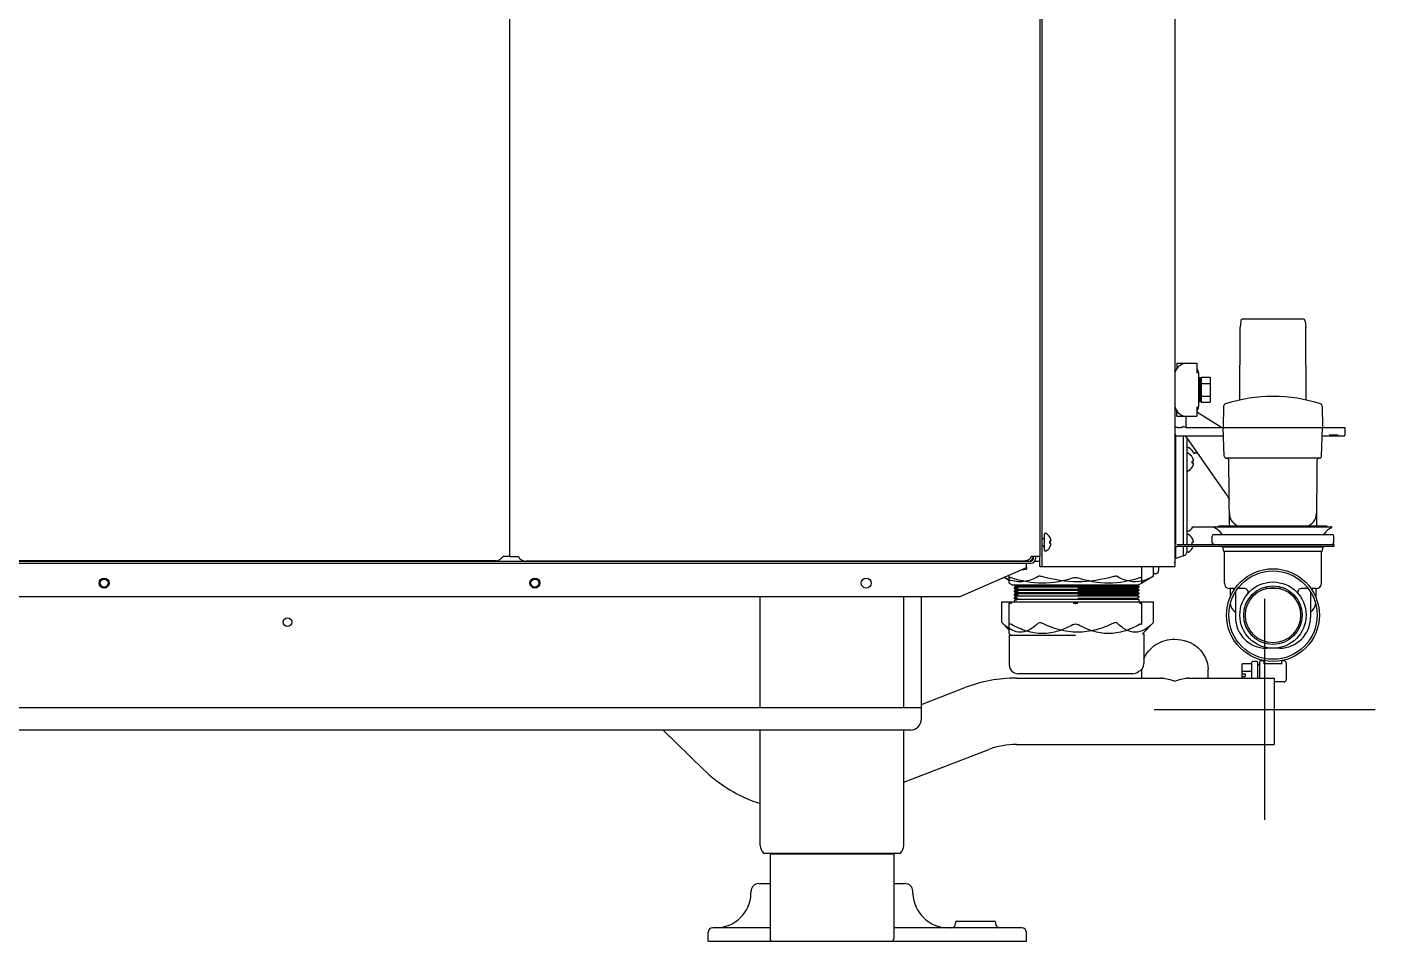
# Model space of a CAD drawing. Header units: millimetres. Extents: x 2355 to 9028, y 2010 to 7655.
# Drawn here: x 4698 to 5308, y 3851 to 4265 of the extents above; entities that cross this region are included whole.
import ezdxf

# ---------------------------------------------------------------- set-up
doc = ezdxf.new("R2010")
doc.units = ezdxf.units.MM
doc.header["$LTSCALE"] = 739.2
doc.layers.get('0').update_dxf_attribs({"linetype": 'CONTINUOUS'})
doc.layers.add('ASSI', color=7, linetype='CONTINUOUS')
doc.layers.add('GEOM', color=7, linetype='CONTINUOUS')

msp = doc.modelspace()

# ---------------------------------------------------------------- linework, layer by layer
at = {"linetype": 'Continuous'}
for p, q in [((4916.75, 4025.22), (4916.75, 5675.62)), ((5229, 4104.1), (5229, 4103.9)), ((5229, 4102.89), (5229, 4102.24)), ((5229, 4101.41), (5229, 4100.69)), ((5229, 4100.66), (5229, 4100.57)), ((5229, 4099.64), (5229, 4099.09)), ((5229, 4099.08), (5229, 4098.99)), ((5229, 4097.9), (5229, 4097.69)), ((5229, 4097.68), (5229, 4097.61)), ((4156.85, 4022.12), (5152.75, 4022.12)), ((4910.55, 4023.22), (4160.05, 4023.22)), ((4916.75, 4025.22), (4913.75, 4025.22))]:
    msp.add_line(p, q, dxfattribs=at)
at = {"color": 7, "linetype": 'Continuous'}
for p, q in [((5218.75, 4112.62), (5227.75, 4112.62)), ((5218.75, 4112.62), (5218.75, 4110.28)), ((5227.75, 4112.62), (5227.75, 4108.34)), ((5227.75, 4108.34), (5228.56, 4108.56)), ((5228.75, 4094.12), (5228.75, 4107.12)), ((5229.38, 4102.24), (5229.5, 4102.24)), ((5229.46, 4102.2), (5229.5, 4102.2)), ((5229.48, 4103.63), (5229.5, 4103.63)), ((5229.49, 4103.59), (5229.5, 4103.59)), ((5229.5, 4103.63), (5229.5, 4103.56)), ((5229.5, 4103.54), (5229.5, 4103.33)), ((5229.5, 4102.24), (5229.5, 4102.16)), ((5229.5, 4102.15), (5229.5, 4101.59)), ((5229.75, 4106.27), (5233.75, 4106.27)), ((5229.75, 4106.27), (5229.75, 4094.97)), ((5229.75, 4103.44), (5233.75, 4103.44)), ((5233.75, 4106.27), (5233.75, 4094.97)), ((5229, 4100.66), (5229.5, 4100.66)), ((5229, 4100.62), (5229.5, 4100.62)), ((5229, 4100.57), (5229.5, 4100.57)), ((5229, 4099.04), (5229.04, 4099.04)), ((5229, 4098.99), (5229.12, 4098.99)), ((5229, 4097.65), (5229.01, 4097.65)), ((5229, 4097.61), (5229.02, 4097.61)), ((5229.5, 4100.66), (5229.5, 4100.57)), ((5229.5, 4100.57), (5229.5, 4099.83)), ((5229.5, 4098.99), (5229.5, 4098.34)), ((5229.5, 4097.33), (5229.5, 4097.13)), ((5229.75, 4097.79), (5233.75, 4097.79)), ((5218.75, 4088.62), (5218.75, 4090.95)), ((5227.75, 4092.89), (5228.56, 4092.67)), ((5227.75, 4092.89), (5227.75, 4088.62)), ((5229.75, 4094.97), (5233.75, 4094.97)), ((5218.75, 4088.62), (5227.75, 4088.62)), ((5225.69, 4070.17), (5225.73, 4070.17)), ((5225.69, 4068.37), (5226.25, 4068.37)), ((5226.25, 4067.37), (5225.69, 4067.37)), ((5225.73, 4065.57), (5225.69, 4065.57)), ((5226.25, 4068.8), (5226.25, 4068.87)), ((5226.25, 4066.94), (5226.25, 4066.96)), ((5161.19, 4033.92), (5161.23, 4033.92)), ((5161.19, 4032.12), (5161.75, 4032.12)), ((5161.75, 4031.12), (5161.19, 4031.12)), ((5161.23, 4029.32), (5161.19, 4029.32)), ((5161.75, 4032.19), (5161.75, 4032.21)), ((5161.75, 4031.05), (5161.75, 4031.12)), ((5225.69, 4033.42), (5225.73, 4033.42)), ((5225.69, 4031.62), (5226.25, 4031.62)), ((5225.73, 4028.82), (5225.69, 4028.82)), ((5226.25, 4032.05), (5226.25, 4032.12)), ((4156.85, 4023.12), (5152.75, 4023.12)), ((5103.1, 3951.62), (5103.1, 4007.12)), ((5252.75, 3976.58), (5248.25, 3976.58)), ((5248.25, 3970.12), (5248.25, 3976.58)), ((5252.75, 3973.12), (5248.25, 3973.12)), ((5252.75, 3970.12), (5252.75, 3977.37)), ((5255, 3977.62), (5253, 3977.62)), ((5255.25, 3977.37), (5255.25, 3970.12)), ((5256.25, 3976.12), (5255.25, 3976.12)), ((5256.25, 3970.12), (5256.25, 3977.62)), ((5258.25, 3977.87), (5256.5, 3977.87)), ((5258.25, 3976.62), (5258.25, 3978)), ((5266.25, 3976.62), (5258.25, 3976.62)), ((5266.25, 3976.62), (5266.25, 3978)), ((5267.25, 3977.87), (5266.25, 3977.87)), ((5268.25, 3976.87), (5268.25, 3969.37)), ((5248.25, 3971.99), (5249.65, 3971.99)), ((5248.25, 3970.78), (5249.65, 3970.78)), ((5249.65, 3971.99), (5249.65, 3970.78)), ((5267.25, 3968.37), (5262.85, 3968.37)), ((5103.1, 3956.62), (4153.1, 3956.62)), ((5098.1, 3946.62), (4228.1, 3946.62))]:
    msp.add_line(p, q, dxfattribs=at)
at = {"color": 6}
for p, q in [((5258.46, 4005.97), (5258.46, 3905.97)), ((5208.46, 3955.97), (5308.46, 3955.97))]:
    msp.add_line(p, q, dxfattribs=at)
at = {"color": 7, "linetype": 'Continuous'}
for centre, radius in [((5262.25, 3998.62), 21), ((5262.25, 3998.62), 20), ((4733.1, 4013.12), 1.8), ((4928.1, 4013.12), 1.8), ((4816.1, 3995.44), 2)]:
    msp.add_circle(centre, radius, dxfattribs=at)
for centre, radius, start, end in [((5223.25, 4107.12), 5.5, 90, 180), ((5223.25, 4107.12), 5.5, 0, 35.0968), ((5223.25, 4094.12), 5.5, 180, 270), ((5223.25, 4094.12), 5.5, 324.9032, 360), ((5221.63, 4067.67), 4.8, 31.37271, 59.69882), ((5221.63, 4068.07), 4.8, 300.30118, 328.62729), ((5221.64, 4067.68), 4.75, 28.9687, 31.53408), ((5221.93, 4067.87), 3.8, 352.43512, 7.56488), ((5221.64, 4068.05), 4.75, 328.46592, 331.0313), ((5221.65, 4067.68), 4.75, 28.00738, 28.96837), ((5221.65, 4068.05), 4.75, 331.03163, 331.99262), ((5221.65, 4067.68), 4.75, 26.68125, 28.00741), ((5221.65, 4068.05), 4.75, 331.99259, 333.31875), ((5221.65, 4067.69), 4.74, 25.54022, 26.6812), ((5221.65, 4068.05), 4.74, 333.3188, 334.45978), ((5221.66, 4067.69), 4.74, 24.57218, 25.5402), ((5221.66, 4068.05), 4.74, 334.45979, 335.42782), ((5221.66, 4067.69), 4.73, 23.31747, 24.5722), ((5221.66, 4068.04), 4.73, 335.4278, 336.68253), ((5221.66, 4067.69), 4.73, 22.54737, 23.31738), ((5221.66, 4068.04), 4.73, 336.68262, 337.45263), ((5221.67, 4067.69), 4.72, 21.00254, 22.54756), ((5221.67, 4068.04), 4.72, 337.45244, 338.99746), ((5221.68, 4067.7), 4.72, 20.5181, 21.00226), ((5221.68, 4068.04), 4.72, 338.99774, 339.4819), ((5221.69, 4067.7), 4.7, 18.46559, 20.51874), ((5221.69, 4068.03), 4.7, 339.48126, 341.53441), ((5221.71, 4067.71), 4.68, 17.37727, 18.46505), ((5221.71, 4068.03), 4.68, 341.53495, 342.62273), ((5221.72, 4067.71), 4.67, 16.39488, 17.37721), ((5221.72, 4068.02), 4.67, 342.62279, 343.60512), ((5221.75, 4067.72), 4.64, 14.31758, 16.39637), ((5221.75, 4068.01), 4.64, 343.60363, 345.68242), ((5224.28, 4068.62), 1.98, 4.60089, 5.25577), ((5224.29, 4068.62), 1.97, 3.21662, 4.60163), ((5224.28, 4068.62), 1.98, 354.86273, 355.7144), ((5224.26, 4068.62), 2.01, 352.72561, 354.85983), ((5224.26, 4067.11), 2.01, 5.14015, 7.27441), ((5224.28, 4067.12), 1.98, 4.28564, 5.13722), ((5224.29, 4067.12), 1.97, 355.39839, 356.78335), ((5224.26, 4067.12), 2.01, 352.72591, 354.7415), ((5224.3, 4068.62), 1.96, 2.37651, 3.21588), ((5224.31, 4068.62), 1.95, 1.15443, 2.37672), ((5224.31, 4068.62), 1.95, 359.07408, 1.15408), ((5224.31, 4068.62), 1.95, 358.00368, 359.07383), ((5224.3, 4068.62), 1.96, 356.97713, 358.00368), ((5224.29, 4068.62), 1.97, 355.71401, 356.97666), ((5224.29, 4067.12), 1.97, 3.02327, 4.28605), ((5224.3, 4067.12), 1.96, 1.9964, 3.02281), ((5224.31, 4067.12), 1.95, 0.92609, 1.9964), ((5224.31, 4067.12), 1.95, 358.84585, 0.92584), ((5224.31, 4067.12), 1.96, 357.62334, 358.84551), ((5224.3, 4067.12), 1.96, 356.78408, 357.62353), ((5221.63, 4030.92), 4.8, 31.37271, 59.69882), ((5157.14, 4031.43), 4.75, 28.9687, 31.53408), ((5157.44, 4031.62), 3.79, 5.07778, 7.59878), ((5157.44, 4031.62), 3.79, 352.40122, 354.92222), ((5157.14, 4031.8), 4.75, 328.46592, 331.0313), ((5157.45, 4031.62), 3.78, 2.54273, 5.07721), ((5157.45, 4031.62), 3.78, 354.92279, 357.45727), ((5157.45, 4031.62), 3.77, 357.4579, 2.5421), ((5157.15, 4031.43), 4.75, 28.00738, 28.96837), ((5157.15, 4031.8), 4.75, 331.03163, 331.99262), ((5157.15, 4031.43), 4.75, 26.68125, 28.00741), ((5157.15, 4031.8), 4.75, 331.99259, 333.31875), ((5157.15, 4031.44), 4.74, 25.54022, 26.6812), ((5157.15, 4031.8), 4.74, 333.3188, 334.45978), ((5157.16, 4031.44), 4.74, 24.57218, 25.5402), ((5157.16, 4031.8), 4.74, 334.45979, 335.42782), ((5157.16, 4031.44), 4.73, 23.31747, 24.5722), ((5157.16, 4031.79), 4.73, 335.4278, 336.68253), ((5157.16, 4031.44), 4.73, 22.54737, 23.31738), ((5157.16, 4031.79), 4.73, 336.68262, 337.45263), ((5157.17, 4031.44), 4.72, 21.00254, 22.54756), ((5157.17, 4031.79), 4.72, 337.45244, 338.99746), ((5157.18, 4031.45), 4.72, 20.5181, 21.00226), ((5157.18, 4031.79), 4.72, 338.99774, 339.4819), ((5157.19, 4031.45), 4.7, 18.46559, 20.51874), ((5157.19, 4031.78), 4.7, 339.48126, 341.53441), ((5157.21, 4031.46), 4.68, 17.37727, 18.46505), ((5157.21, 4031.78), 4.68, 341.53495, 342.62273), ((5157.22, 4031.46), 4.67, 16.39488, 17.37721), ((5157.22, 4031.77), 4.67, 342.62279, 343.60512), ((5157.25, 4031.47), 4.64, 14.31758, 16.39637), ((5157.25, 4031.76), 4.64, 343.60363, 345.68242), ((5159.76, 4032.36), 2.01, 5.14015, 7.27441), ((5159.78, 4032.37), 1.98, 4.28564, 5.13722), ((5159.79, 4032.37), 1.97, 355.39839, 356.78335), ((5159.76, 4032.37), 2.01, 352.72591, 354.7415), ((5159.78, 4030.87), 1.98, 4.60089, 5.25577), ((5159.79, 4030.87), 1.97, 3.21662, 4.60163), ((5159.78, 4030.87), 1.98, 354.86273, 355.7144), ((5159.76, 4030.87), 2.01, 352.72561, 354.85983), ((5159.79, 4032.37), 1.97, 3.02327, 4.28605), ((5159.8, 4032.37), 1.96, 1.9964, 3.02281), ((5159.81, 4032.37), 1.95, 0.92609, 1.9964), ((5159.81, 4032.37), 1.95, 358.84585, 0.92584), ((5159.81, 4032.37), 1.96, 357.62334, 358.84551), ((5159.8, 4032.37), 1.96, 356.78408, 357.62353), ((5159.8, 4030.87), 1.96, 2.37651, 3.21588), ((5159.81, 4030.87), 1.95, 1.15443, 2.37672), ((5159.81, 4030.87), 1.95, 359.07408, 1.15408), ((5159.81, 4030.87), 1.95, 358.00368, 359.07383), ((5159.8, 4030.87), 1.96, 356.97713, 358.00368), ((5159.79, 4030.87), 1.97, 355.71401, 356.97666), ((5221.63, 4031.32), 4.8, 300.30118, 328.62729), ((5221.64, 4030.93), 4.75, 28.9687, 31.53408), ((5221.93, 4031.12), 3.8, 352.43512, 7.56488), ((5221.64, 4031.3), 4.75, 328.46592, 331.0313), ((5221.65, 4030.93), 4.75, 28.00738, 28.96837), ((5221.65, 4031.3), 4.75, 331.03163, 331.99262), ((5221.65, 4030.93), 4.75, 26.68125, 28.00741), ((5221.65, 4031.3), 4.75, 331.99259, 333.31875), ((5221.65, 4030.94), 4.74, 25.54022, 26.6812), ((5221.65, 4031.3), 4.74, 333.3188, 334.45978), ((5221.66, 4030.94), 4.74, 24.57218, 25.5402), ((5221.66, 4031.3), 4.74, 334.45979, 335.42782), ((5221.66, 4030.94), 4.73, 23.31747, 24.5722), ((5221.66, 4031.29), 4.73, 335.4278, 336.68253), ((5221.66, 4030.94), 4.73, 22.54737, 23.31738), ((5221.66, 4031.29), 4.73, 336.68262, 337.45263), ((5221.67, 4030.94), 4.72, 21.00254, 22.54756), ((5221.67, 4031.29), 4.72, 337.45244, 338.99746), ((5221.68, 4030.95), 4.72, 20.5181, 21.00226), ((5221.68, 4031.29), 4.72, 338.99777, 339.25087), ((5221.69, 4030.95), 4.7, 18.46559, 20.51874), ((5221.71, 4030.96), 4.68, 17.37727, 18.46505), ((5221.72, 4030.96), 4.67, 16.39488, 17.37721), ((5221.75, 4030.97), 4.64, 14.31758, 16.39637), ((5224.28, 4031.87), 1.98, 4.60089, 5.25577), ((5224.29, 4031.87), 1.97, 3.21662, 4.60163), ((5224.28, 4031.87), 1.98, 354.86273, 355.7144), ((5224.26, 4031.87), 2.01, 352.72561, 354.85983), ((5224.3, 4031.87), 1.96, 2.37651, 3.21588), ((5224.31, 4031.87), 1.95, 1.15443, 2.37672), ((5224.31, 4031.87), 1.95, 359.07408, 1.15408), ((5224.31, 4031.87), 1.95, 358.00368, 359.07383), ((5224.3, 4031.87), 1.96, 356.97713, 358.00368), ((5224.29, 4031.87), 1.97, 355.71401, 356.97666), ((5253, 3977.37), 0.25, 90, 180), ((5255, 3977.37), 0.25, 0, 90), ((5256.5, 3977.62), 0.25, 90, 180), ((5267.25, 3976.87), 1, 0, 90), ((5267.25, 3969.37), 1, 270, 360), ((5098.1, 3951.62), 5, 270, 360)]:
    msp.add_arc(centre, radius, start, end, dxfattribs=at)
at = {"linetype": 'Continuous'}
msp.add_open_spline([(4910.55, 4023.22), (4911.12, 4023.22), (4912.36, 4023.8), (4913.24, 4024.72), (4913.75, 4025.22)], degree=3, knots=[0, 0, 0, 0, 0.443814, 1, 1, 1, 1], dxfattribs=at)
at = {"layer": 'ASSI', "color": 7, "linetype": 'Continuous'}
for p, q in [((5228.75, 4103.62), (5228.83, 4103.62)), ((5228.76, 4105.86), (5229.23, 4105.91)), ((5228.76, 4105.11), (5229.23, 4105.22)), ((5228.76, 4103.83), (5229.23, 4103.98)), ((5228.76, 4102.16), (5229.23, 4102.32)), ((5229.74, 4105.43), (5229.23, 4105.91)), ((5229.74, 4104.32), (5229.23, 4105.22)), ((5229.74, 4102.76), (5229.23, 4103.98)), ((5229.74, 4100.94), (5229.23, 4102.32)), ((5229.27, 4105.97), (5229.74, 4105.97)), ((5229.27, 4105.37), (5229.74, 4105.43)), ((5229.27, 4104.21), (5229.74, 4104.32)), ((5229.27, 4102.61), (5229.74, 4102.76)), ((5229.5, 4103.62), (5229.75, 4103.62)), ((5229.5, 4103.59), (5229.5, 4103.56)), ((5229.5, 4103.33), (5229.5, 4103.56)), ((5229.5, 4101.59), (5229.5, 4102.2)), ((5229.57, 4104.62), (5229.58, 4104.66)), ((5229.6, 4103.87), (5229.74, 4103.83)), ((5229.67, 4103.62), (5229.68, 4103.64)), ((5229.68, 4105.13), (5229.74, 4105.11)), ((5229.68, 4103.64), (5229.73, 4103.77)), ((5229.73, 4103.77), (5229.74, 4103.83)), ((5228.75, 4097.62), (5229, 4097.62)), ((5228.76, 4100.3), (5229.23, 4100.47)), ((5228.76, 4098.48), (5229.23, 4098.63)), ((5228.76, 4097.41), (5228.9, 4097.36)), ((5228.76, 4096.92), (5229.23, 4097.03)), ((5228.76, 4096.12), (5228.82, 4096.11)), ((5228.76, 4095.8), (5229.23, 4095.86)), ((5228.76, 4095.27), (5229.74, 4095.27)), ((5229.74, 4099.08), (5229.23, 4100.47)), ((5229.74, 4097.41), (5229.23, 4098.63)), ((5229.74, 4096.12), (5229.23, 4097.03)), ((5229.74, 4095.38), (5229.23, 4095.86)), ((5229.27, 4100.77), (5229.74, 4100.94)), ((5229.27, 4098.91), (5229.74, 4099.08)), ((5229.27, 4097.26), (5229.74, 4097.41)), ((5229.27, 4096.01), (5229.74, 4096.12)), ((5229.27, 4095.32), (5229.74, 4095.38)), ((5229.35, 4097.26), (5229.32, 4097.21)), ((5229.5, 4100.67), (5229.5, 4100.66)), ((5229.5, 4099.83), (5229.5, 4100.62)), ((5229.5, 4098.34), (5229.5, 4098.99)), ((5229.5, 4096.76), (5229.5, 4097.33)), ((5229.74, 4096.92), (5229.57, 4096.61)), ((5229.74, 4095.8), (5229.66, 4095.72)), ((5229.67, 4097.62), (5229.75, 4097.62)), ((5229.73, 4097.47), (5229.74, 4097.41)), ((5223.85, 4071.87), (5223.65, 4071.87)), ((5223.85, 4063.87), (5223.65, 4063.87)), ((5158.75, 4028.02), (5158.75, 4035.22)), ((5159.35, 4035.62), (5159.15, 4035.62)), ((5223.85, 4035.12), (5223.65, 4035.12)), ((5286.25, 4038.92), (5238.25, 4038.92)), ((5158.15, 4033.22), (5157.84, 4033.22)), ((5158.15, 4030.02), (5157.84, 4030.02)), ((5159.35, 4027.62), (5159.15, 4027.62)), ((5223.85, 4027.12), (5223.65, 4027.12)), ((5240.25, 4013.12), (5240.25, 4027.37)), ((5284.25, 4013.12), (5284.25, 4027.37)), ((5210.5, 4020.62), (5210.5, 4018.87)), ((5145.1, 4011.12), (5145.1, 4010.62)), ((5201.6, 4011.72), (5201.6, 4011.22)), ((5201.6, 4010.22), (5201.6, 4009.72)), ((5030.1, 3956.62), (5030.1, 4007.12)), ((5095.1, 3956.62), (5095.1, 4007.12)), ((5145.1, 4009.62), (5145.1, 4009.12)), ((5145.1, 4008.12), (5145.1, 4007.62)), ((5145.1, 4006.62), (5145.1, 4006.12)), ((5145.1, 4005.12), (5145.1, 4004.62)), ((5201.6, 4008.72), (5201.6, 4008.22)), ((5201.6, 4007.22), (5201.6, 4006.72)), ((5201.6, 4005.72), (5201.6, 4004.62)), ((5245.25, 4009.12), (5245.25, 3997.62)), ((5279.25, 4009.12), (5279.25, 3997.62)), ((5202.85, 3970.12), (5202.85, 3974.13)), ((5232.85, 3970.12), (5232.85, 3974.13)), ((5030.1, 3894.41), (5030.1, 3946.62)), ((5095.1, 3894.41), (5095.1, 3946.62)), ((5031.56, 3890.87), (5093.63, 3890.87)), ((5034.6, 3890.62), (5090.6, 3890.62)), ((5034.6, 3890.62), (5034.6, 3852.12)), ((5090.6, 3890.62), (5090.6, 3852.12))]:
    msp.add_line(p, q, dxfattribs=at)
at = {"layer": 'ASSI', "linetype": 'Continuous'}
for p, q in [((5229.27, 4105.97), (5228.76, 4105.97)), ((5229.27, 4105.37), (5228.76, 4105.86)), ((5228.84, 4105.51), (5228.76, 4105.43)), ((5229.27, 4104.21), (5228.76, 4105.11)), ((5228.93, 4104.62), (5228.76, 4104.32)), ((5229.27, 4102.61), (5228.76, 4103.83)), ((5228.77, 4103.77), (5228.76, 4103.83)), ((5229.27, 4100.77), (5228.76, 4102.16)), ((5229, 4104.1), (5229, 4103.9)), ((5229, 4102.24), (5229, 4102.89)), ((5229, 4100.69), (5229, 4101.41)), ((5229.12, 4103.94), (5229.16, 4104)), ((5229.27, 4098.91), (5228.76, 4100.3)), ((5229.27, 4097.26), (5228.76, 4098.48)), ((5228.77, 4097.47), (5228.76, 4097.41)), ((5229.27, 4096.01), (5228.76, 4096.92)), ((5229.27, 4095.32), (5228.76, 4095.8)), ((5228.83, 4097.62), (5228.77, 4097.47)), ((5228.94, 4097.62), (5228.92, 4097.6)), ((5229, 4100.67), (5229, 4100.66)), ((5229, 4100.62), (5229, 4100.57)), ((5229, 4099.08), (5229, 4099.64)), ((5229, 4099.04), (5229, 4098.99)), ((5229, 4097.68), (5229, 4097.9)), ((5229, 4097.65), (5229, 4097.61)), ((5221.67, 4079.62), (5221.67, 4030.62)), ((5223.25, 4078.9), (5223.25, 4030.62)), ((5221.67, 4029.62), (5221.67, 4025.53)), ((5223.25, 4029.62), (5223.25, 4027.32)), ((5221.67, 4025.53), (5218.25, 4024.23))]:
    msp.add_line(p, q, dxfattribs=at)
for points in [[(5228.77, 4103.77), (5228.84, 4103.6), (5228.91, 4103.4), (5228.97, 4103.22), (5228.99, 4103.06), (5229, 4102.89)], [(5228.8, 4104.92), (5228.87, 4104.78), (5228.94, 4104.58)], [(5228.89, 4105.41), (5228.95, 4105.27), (5228.98, 4105.16)], [(5228.94, 4104.58), (5228.99, 4104.36), (5229, 4104.1)], [(5228.93, 4096.62), (5228.87, 4096.46), (5228.8, 4096.31)]]:
    msp.add_lwpolyline(points, dxfattribs=at)
at = {"layer": 'ASSI', "color": 7, "linetype": 'Continuous'}
for points in [[(5229.58, 4104.66), (5229.62, 4104.74), (5229.65, 4104.82), (5229.69, 4104.9), (5229.7, 4104.92)], [(5229.59, 4097.82), (5229.53, 4098), (5229.51, 4098.17), (5229.5, 4098.34)], [(5229.52, 4096.79), (5229.51, 4096.88), (5229.5, 4096.97), (5229.5, 4097.05)], [(5229.7, 4096.31), (5229.68, 4096.34), (5229.64, 4096.43), (5229.61, 4096.51), (5229.57, 4096.61), (5229.54, 4096.7), (5229.52, 4096.79)], [(5229.6, 4095.82), (5229.6, 4095.83), (5229.59, 4095.86), (5229.58, 4095.88), (5229.57, 4095.91), (5229.56, 4095.93), (5229.55, 4095.95), (5229.54, 4095.98), (5229.53, 4096), (5229.53, 4096.02), (5229.52, 4096.05), (5229.52, 4096.07)], [(5229.73, 4097.47), (5229.67, 4097.62), (5229.59, 4097.82)]]:
    msp.add_lwpolyline(points, dxfattribs=at)
at = {"layer": 'ASSI', "linetype": 'Continuous'}
for centre in [(4733.1, 4013.12), (4928.1, 4013.12), (5078.1, 4013.12)]:
    msp.add_circle(centre, 2.25, dxfattribs=at)
for centre, radius, start, end in [((5230.15, 4105.59), 1.41, 197.24874, 199.03778), ((5225.57, 4106.49), 4.37, 325.17208, 325.44845), ((5229.17, 4097.69), 0.17, 180.02937, 184.68949), ((5229.27, 4097.72), 0.275, 199.24641, 200.23791), ((5229.3, 4097.73), 0.301, 200.27026, 203.3638), ((5221.45, 4027.32), 1.8, 276.99433, 360)]:
    msp.add_arc(centre, radius, start, end, dxfattribs=at)
at = {"layer": 'ASSI', "color": 7, "linetype": 'Continuous'}
for centre, radius, start, end in [((5229, 4101.5), 0.836, 61.48834, 63.41817), ((5229.2, 4103.51), 0.309, 21.32467, 23.36525), ((5229.32, 4103.54), 0.181, 4.57656, 6.53467), ((5229.33, 4103.54), 0.171, 0.02453, 4.59667), ((5230.02, 4104.39), 0.566, 147.54827, 148.73895), ((5226.28, 4099.39), 3.74, 325.32313, 325.8563), ((5228.42, 4095.67), 1.33, 16.12055, 19.14431), ((5222.25, 4070.62), 4.25, 23.95008, 76.3373), ((5223.65, 4071.47), 0.4, 90, 180), ((5223.85, 4071.47), 0.4, 59.69882, 90), ((5221.63, 4067.67), 4.8, 31.37271, 59.69882), ((5221.63, 4068.07), 4.8, 300.30118, 328.62729), ((5223.65, 4064.27), 0.4, 180, 270), ((5223.85, 4064.27), 0.4, 270, 300.30118), ((5159.15, 4035.22), 0.4, 90, 180), ((5159.35, 4035.22), 0.4, 59.69882, 90), ((5157.13, 4031.42), 4.8, 31.45793, 59.69882), ((5222.25, 4040.62), 4.25, 283.6627, 331.78939), ((5223.65, 4034.72), 0.4, 90, 180), ((5223.85, 4034.72), 0.4, 59.69882, 90), ((5221.63, 4030.92), 4.8, 31.37271, 59.69882), ((5238.25, 4037.83), 1.09, 90, 133.60282), ((5286.25, 4037.83), 1.09, 46.39718, 90), ((5157.13, 4031.82), 4.8, 300.30118, 328.54207), ((5221.63, 4031.32), 4.8, 300.30118, 328.62729), ((5159.15, 4028.02), 0.4, 180, 270), ((5159.35, 4028.02), 0.4, 270, 300.30118), ((5223.65, 4027.52), 0.4, 180, 270), ((5223.85, 4027.52), 0.4, 270, 300.30118), ((5211.52, 3957.44), 12.68, 87.69068, 89.97606), ((5224.19, 3957.25), 12.86, 89.97282, 93.51866), ((5035.1, 3894.41), 5, 180, 225), ((5090.1, 3894.41), 5, 315, 360)]:
    msp.add_arc(centre, radius, start, end, dxfattribs=at)
at = {"layer": 'ASSI', "linetype": 'Continuous'}
for points in [[(5228.77, 4105.86), (5228.76, 4105.89), (5228.76, 4105.93), (5228.76, 4105.97)], [(5228.84, 4105.51), (5228.79, 4105.62), (5228.76, 4105.74), (5228.76, 4105.86)], [(5228.8, 4105.17), (5228.78, 4105.25), (5228.76, 4105.34), (5228.76, 4105.43)], [(5228.8, 4104.92), (5228.77, 4104.98), (5228.76, 4105.05), (5228.76, 4105.11)], [(5228.89, 4105.41), (5228.88, 4105.44), (5228.86, 4105.48), (5228.84, 4105.51)], [(5229.26, 4105.89), (5229.26, 4105.91), (5229.27, 4105.94), (5229.27, 4105.97)], [(5228.8, 4096.31), (5228.77, 4096.25), (5228.76, 4096.19), (5228.76, 4096.12)], [(5228.82, 4096.11), (5228.78, 4096.01), (5228.76, 4095.91), (5228.76, 4095.8)], [(5228.84, 4095.72), (5228.79, 4095.61), (5228.76, 4095.49), (5228.76, 4095.38)], [(5228.77, 4095.38), (5228.76, 4095.34), (5228.76, 4095.3), (5228.76, 4095.27)], [(5228.84, 4097.55), (5228.81, 4097.53), (5228.78, 4097.5), (5228.77, 4097.47)], [(5228.86, 4095.7), (5228.82, 4095.6), (5228.78, 4095.49), (5228.77, 4095.38)], [(5228.95, 4096.53), (5228.9, 4096.46), (5228.84, 4096.39), (5228.8, 4096.31)], [(5228.98, 4096.52), (5228.94, 4096.38), (5228.86, 4096.25), (5228.82, 4096.11)], [(5228.92, 4097.6), (5228.89, 4097.59), (5228.87, 4097.57), (5228.84, 4097.55)]]:
    msp.add_open_spline(points, degree=3, dxfattribs=at)
for points, knots in [([(5228.9, 4103.87), (5228.85, 4103.98), (5228.78, 4104.12), (5228.76, 4104.28), (5228.76, 4104.32)], [0, 0, 0, 0, 0.768457, 1, 1, 1, 1]), ([(5229, 4102.24), (5229, 4102.34), (5229.12, 4102.44), (5229.23, 4102.54), (5229.27, 4102.59), (5229.27, 4102.61)], [0, 0, 0, 0, 0.613094, 0.869045, 1, 1, 1, 1]), ([(5229.17, 4104.01), (5229.19, 4104.03), (5229.23, 4104.09), (5229.27, 4104.16), (5229.27, 4104.21)], [0, 0, 0, 0, 0.346422, 1, 1, 1, 1]), ([(5229.22, 4105.22), (5229.23, 4105.24), (5229.25, 4105.29), (5229.27, 4105.34), (5229.27, 4105.37)], [0, 0, 0, 0, 0.333106, 1, 1, 1, 1]), ([(5229, 4100.57), (5229, 4100.54), (5228.92, 4100.5), (5228.86, 4100.43), (5228.79, 4100.36), (5228.76, 4100.32), (5228.76, 4100.3)], [0, 0, 0, 0, 0.246159, 0.559985, 0.835207, 1, 1, 1, 1]), ([(5229, 4098.99), (5229, 4098.94), (5228.93, 4098.86), (5228.84, 4098.7), (5228.76, 4098.57), (5228.76, 4098.48)], [0, 0, 0, 0, 0.247779, 0.524898, 1, 1, 1, 1]), ([(5229, 4097.61), (5229, 4097.55), (5228.93, 4097.43), (5228.83, 4097.22), (5228.76, 4097.04), (5228.76, 4096.92)], [0, 0, 0, 0, 0.250456, 0.511811, 1, 1, 1, 1]), ([(5228.96, 4096.55), (5228.96, 4096.55), (5228.96, 4096.54), (5228.95, 4096.53), (5228.95, 4096.53)], [0, 0, 0, 0, 0.499851, 1, 1, 1, 1]), ([(5229, 4100.67), (5229, 4100.68), (5229.01, 4100.69), (5229.03, 4100.7), (5229.04, 4100.7)], [0, 0, 0, 0, 0.413271, 1, 1, 1, 1]), ([(5229, 4099.09), (5229, 4099.08), (5229.01, 4099.06), (5229.03, 4099.04), (5229.04, 4099.04)], [0, 0, 0, 0, 0.411313, 1, 1, 1, 1]), ([(5229, 4097.68), (5229, 4097.67), (5229, 4097.65), (5229.01, 4097.63), (5229.01, 4097.63)], [0, 0, 0, 0, 0.497156, 1, 1, 1, 1]), ([(5229.02, 4097.61), (5229.02, 4097.6), (5229.03, 4097.58), (5229.04, 4097.57), (5229.04, 4097.56)], [0, 0, 0, 0, 0.498392, 1, 1, 1, 1]), ([(5229.04, 4100.7), (5229.09, 4100.72), (5229.17, 4100.73), (5229.24, 4100.75), (5229.27, 4100.76), (5229.27, 4100.77)], [0, 0, 0, 0, 0.673508, 0.913554, 1, 1, 1, 1]), ([(5229.04, 4099.04), (5229.05, 4099.03), (5229.06, 4099.02), (5229.07, 4099.02), (5229.08, 4099.01)], [0, 0, 0, 0, 0.488575, 1, 1, 1, 1]), ([(5229.04, 4097.56), (5229.06, 4097.54), (5229.11, 4097.46), (5229.18, 4097.39), (5229.22, 4097.34)], [0, 0, 0, 0, 0.276569, 1, 1, 1, 1]), ([(5229.08, 4099.01), (5229.09, 4099.01), (5229.1, 4099), (5229.12, 4098.99), (5229.12, 4098.99)], [0, 0, 0, 0, 0.498785, 1, 1, 1, 1]), ([(5229.12, 4098.99), (5229.16, 4098.97), (5229.2, 4098.95), (5229.26, 4098.93), (5229.27, 4098.91)], [0, 0, 0, 0, 0.682267, 1, 1, 1, 1]), ([(5229.22, 4097.34), (5229.23, 4097.34), (5229.24, 4097.32), (5229.25, 4097.31), (5229.25, 4097.31)], [0, 0, 0, 0, 0.532402, 1, 1, 1, 1])]:
    msp.add_open_spline(points, degree=3, knots=knots, dxfattribs=at)
at = {"layer": 'ASSI', "color": 7, "linetype": 'Continuous'}
for points, knots in [([(5229.38, 4102.24), (5229.34, 4102.26), (5229.3, 4102.28), (5229.23, 4102.31), (5229.23, 4102.32)], [0, 0, 0, 0, 0.681527, 1, 1, 1, 1]), ([(5229.28, 4103.88), (5229.28, 4103.89), (5229.26, 4103.91), (5229.25, 4103.92), (5229.25, 4103.93)], [0, 0, 0, 0, 0.531648, 1, 1, 1, 1]), ([(5229.48, 4103.63), (5229.47, 4103.66), (5229.41, 4103.75), (5229.33, 4103.82), (5229.28, 4103.88)], [0, 0, 0, 0, 0.271334, 1, 1, 1, 1]), ([(5229.45, 4102.2), (5229.44, 4102.21), (5229.42, 4102.22), (5229.41, 4102.23), (5229.4, 4102.23)], [0, 0, 0, 0, 0.496974, 1, 1, 1, 1]), ([(5229.46, 4102.19), (5229.46, 4102.2), (5229.45, 4102.2), (5229.45, 4102.2), (5229.45, 4102.2)], [0, 0, 0, 0, 0.49146, 1, 1, 1, 1]), ([(5229.47, 4102.18), (5229.47, 4102.19), (5229.47, 4102.19), (5229.46, 4102.19), (5229.46, 4102.19)], [0, 0, 0, 0, 0.490205, 1, 1, 1, 1]), ([(5229.48, 4102.18), (5229.48, 4102.18), (5229.48, 4102.18), (5229.47, 4102.18), (5229.47, 4102.18)], [0, 0, 0, 0, 0.487811, 1, 1, 1, 1]), ([(5229.5, 4103.56), (5229.5, 4103.57), (5229.49, 4103.59), (5229.49, 4103.61), (5229.48, 4103.62)], [0, 0, 0, 0, 0.498145, 1, 1, 1, 1]), ([(5229.5, 4102.15), (5229.5, 4102.15), (5229.49, 4102.16), (5229.49, 4102.17), (5229.48, 4102.18)], [0, 0, 0, 0, 0.439441, 1, 1, 1, 1]), ([(5229.5, 4103.62), (5229.5, 4103.63), (5229.5, 4103.65), (5229.51, 4103.67), (5229.51, 4103.67)], [0, 0, 0, 0, 0.480267, 1, 1, 1, 1]), ([(5229.5, 4102.24), (5229.5, 4102.25), (5229.5, 4102.26), (5229.51, 4102.27), (5229.51, 4102.28)], [0, 0, 0, 0, 0.458104, 1, 1, 1, 1]), ([(5229.51, 4103.67), (5229.53, 4103.73), (5229.63, 4103.93), (5229.74, 4104.15), (5229.74, 4104.32)], [0, 0, 0, 0, 0.257734, 1, 1, 1, 1]), ([(5229.51, 4102.28), (5229.53, 4102.32), (5229.63, 4102.47), (5229.74, 4102.63), (5229.74, 4102.76)], [0, 0, 0, 0, 0.26554, 1, 1, 1, 1]), ([(5229.54, 4104.69), (5229.55, 4104.7), (5229.56, 4104.71), (5229.57, 4104.73), (5229.57, 4104.73)], [0, 0, 0, 0, 0.500509, 1, 1, 1, 1]), ([(5229.56, 4103.62), (5229.57, 4103.62), (5229.58, 4103.63), (5229.59, 4103.64), (5229.6, 4103.64)], [0, 0, 0, 0, 0.500976, 1, 1, 1, 1]), ([(5229.5, 4100.57), (5229.5, 4100.54), (5229.42, 4100.52), (5229.34, 4100.51), (5229.28, 4100.48), (5229.23, 4100.48), (5229.23, 4100.47)], [0, 0, 0, 0, 0.235184, 0.59222, 0.889194, 1, 1, 1, 1]), ([(5229.5, 4098.99), (5229.5, 4098.9), (5229.37, 4098.79), (5229.27, 4098.7), (5229.23, 4098.65), (5229.23, 4098.63)], [0, 0, 0, 0, 0.613095, 0.868712, 1, 1, 1, 1]), ([(5229.32, 4097.21), (5229.3, 4097.19), (5229.27, 4097.13), (5229.23, 4097.07), (5229.23, 4097.03)], [0, 0, 0, 0, 0.343338, 1, 1, 1, 1]), ([(5229.28, 4096.01), (5229.27, 4096), (5229.25, 4095.95), (5229.23, 4095.9), (5229.23, 4095.86)], [0, 0, 0, 0, 0.333914, 1, 1, 1, 1]), ([(5229.5, 4100.67), (5229.5, 4100.68), (5229.51, 4100.69), (5229.53, 4100.7), (5229.53, 4100.71)], [0, 0, 0, 0, 0.374343, 1, 1, 1, 1]), ([(5229.53, 4100.71), (5229.58, 4100.75), (5229.65, 4100.82), (5229.74, 4100.9), (5229.74, 4100.94)], [0, 0, 0, 0, 0.602988, 1, 1, 1, 1]), ([(5229.6, 4097.36), (5229.65, 4097.25), (5229.72, 4097.11), (5229.74, 4096.95), (5229.74, 4096.92)], [0, 0, 0, 0, 0.768518, 1, 1, 1, 1]), ([(5203.77, 3978.83), (5204.84, 3981.45), (5208.94, 3986.14), (5214.88, 3987.73), (5217.85, 3987.73)], [0, 0, 0, 0, 0.487185, 1, 1, 1, 1]), ([(5217.85, 3987.73), (5221.63, 3987.73), (5229.29, 3985.15), (5232.85, 3977.66), (5232.85, 3974.13)], [0, 0, 0, 0, 0.517348, 1, 1, 1, 1])]:
    msp.add_open_spline(points, degree=3, knots=knots, dxfattribs=at)
for points in [[(5229.51, 4104.72), (5229.56, 4104.86), (5229.63, 4104.99), (5229.68, 4105.13)], [(5229.57, 4104.73), (5229.61, 4104.79), (5229.66, 4104.86), (5229.7, 4104.92)], [(5229.6, 4103.64), (5229.62, 4103.66), (5229.65, 4103.67), (5229.67, 4103.69)], [(5229.63, 4105.53), (5229.68, 4105.64), (5229.72, 4105.75), (5229.73, 4105.86)], [(5229.66, 4105.51), (5229.71, 4105.62), (5229.74, 4105.74), (5229.74, 4105.86)], [(5229.67, 4103.69), (5229.69, 4103.71), (5229.72, 4103.74), (5229.73, 4103.77)], [(5229.68, 4105.13), (5229.72, 4105.23), (5229.74, 4105.33), (5229.74, 4105.43)], [(5229.7, 4104.92), (5229.72, 4104.98), (5229.74, 4105.05), (5229.74, 4105.11)], [(5229.73, 4105.86), (5229.74, 4105.89), (5229.74, 4105.93), (5229.74, 4105.97)], [(5229.24, 4095.34), (5229.24, 4095.32), (5229.23, 4095.29), (5229.23, 4095.27)], [(5229.6, 4095.82), (5229.62, 4095.79), (5229.64, 4095.76), (5229.66, 4095.72)], [(5229.66, 4095.72), (5229.71, 4095.61), (5229.74, 4095.5), (5229.74, 4095.38)], [(5229.7, 4096.31), (5229.72, 4096.25), (5229.74, 4096.19), (5229.74, 4096.12)], [(5229.7, 4096.04), (5229.73, 4095.96), (5229.74, 4095.88), (5229.74, 4095.8)], [(5229.73, 4095.38), (5229.74, 4095.34), (5229.74, 4095.3), (5229.74, 4095.27)], [(5212.03, 3970.11), (5214.02, 3970.03), (5216.01, 3969.47), (5217.85, 3968.71)], [(5217.85, 3968.71), (5219.61, 3969.45), (5221.5, 3969.98), (5223.41, 3970.09)]]:
    msp.add_open_spline(points, degree=3, dxfattribs=at)
at = {"layer": 'GEOM', "linetype": 'Continuous'}
for p, q in [((4916.75, 4025.12), (4916.75, 5675.62)), ((5156.75, 5675.62), (5156.75, 4025.12)), ((5157.75, 4020.62), (5157.75, 5672.43)), ((5217.75, 4560.62), (5217.75, 4020.62)), ((5218.25, 4030.75), (5218.25, 4080.02)), ((5218.25, 4024.23), (5218.25, 4029.68)), ((5289.75, 4029.62), (5218.75, 4029.62)), ((4916.75, 4025.12), (4920.75, 4025.12)), ((5149.29, 4023.12), (4924.21, 4023.12)), ((5150.6, 4020.12), (5150.6, 4022.12)), ((5156.75, 4025.12), (5152.75, 4025.12)), ((5154.48, 4023.12), (5156.75, 4023.12)), ((5154.75, 4025.12), (5154.75, 4024.12)), ((5120.7, 4007.12), (5150.6, 4020.12)), ((5157.75, 4020.62), (5217.75, 4020.62)), ((4185.5, 4007.12), (5120.7, 4007.12))]:
    msp.add_line(p, q, dxfattribs=at)
at = {"layer": 'GEOM', "color": 7, "linetype": 'Continuous'}
for p, q in [((5275.83, 4132.62), (5248.67, 4132.62)), ((5247.24, 4096.4), (5247.37, 4127.37)), ((5247.37, 4127.37), (5247.44, 4128.95)), ((5247.67, 4131.7), (5247.44, 4128.95)), ((5276.83, 4131.7), (5277.06, 4128.95)), ((5277.12, 4127.37), (5277.06, 4128.95)), ((5277.26, 4096.4), (5277.12, 4127.37)), ((5238.63, 4083.69), (5227.75, 4090.49)), ((5239.92, 4093.25), (5239.75, 4083.62)), ((5284.58, 4093.25), (5284.75, 4083.62)), ((5219.25, 4083.62), (5220.65, 4083.62)), ((5222.75, 4088.62), (5222.75, 4084.12)), ((5222.85, 4083.62), (5294.75, 4083.62)), ((5240.2, 4070.58), (5239.75, 4083.62)), ((5284.29, 4070.58), (5284.75, 4083.62)), ((5294.75, 4083.62), (5294.75, 4080.12)), ((5239.37, 4079.62), (5219.25, 4079.62)), ((5240.59, 4054.12), (5223.2, 4078.98)), ((5294.25, 4079.62), (5285.56, 4079.62)), ((5291.75, 4080.12), (5287.63, 4080.12)), ((5228.17, 4071.87), (5226.86, 4071.87)), ((5241.18, 4069.62), (5241.21, 4069.62)), ((5241.18, 4069.62), (5241.18, 4069.62)), ((5283.29, 4069.62), (5241.2, 4069.62)), ((5242.6, 4038.92), (5242.34, 4068.63)), ((5282.16, 4068.63), (5281.9, 4038.92)), ((5283.29, 4069.62), (5283.31, 4069.62)), ((5283.32, 4069.62), (5283.31, 4069.62)), ((5283.31, 4069.62), (5283.32, 4069.62)), ((5225.98, 4038.62), (5288.68, 4038.62)), ((5234.75, 4031.37), (5234.75, 4034.37)), ((5235.5, 4035.12), (5289, 4035.12)), ((5246.48, 4038.99), (5246.59, 4038.92)), ((5277.91, 4038.92), (5278.02, 4038.99)), ((5289.75, 4031.37), (5289.75, 4034.37)), ((5158.15, 4033.22), (5157.84, 4033.22)), ((5158.15, 4030.02), (5157.84, 4030.02)), ((5218.75, 4030.62), (5289.75, 4030.62)), ((5239.5, 4029.62), (5239.5, 4029.37)), ((5285, 4029.37), (5239.5, 4029.37)), ((5240, 4027.37), (5239.5, 4029.37)), ((5284.5, 4027.37), (5285, 4029.37)), ((5285, 4029.62), (5285, 4029.37)), ((5289.75, 4030.62), (5289.75, 4029.62)), ((5153.75, 4025.12), (5153.75, 4024.12)), ((5156.75, 4020.62), (5156.75, 4025.12)), ((5284.5, 4027.37), (5240, 4027.37)), ((5142.85, 4013.09), (5142.85, 4016.75)), ((5148.3, 4019.12), (5150.6, 4019.45)), ((5150.6, 4020.12), (5150.6, 4019.45)), ((5156.75, 4020.62), (5157.75, 4020.62)), ((5208.18, 4016.22), (5202.84, 4013.1)), ((5202.85, 4013.09), (5202.85, 4020.62)), ((5207.91, 4016.07), (5208.18, 4016.22)), ((5208.18, 4016.22), (5208.18, 4020.62)), ((5209, 4017.37), (5208.18, 4017.37)), ((5142.85, 4014.27), (5140.42, 4015.69)), ((5142.8, 4013.12), (5144.52, 4012.12)), ((5201.18, 4012.12), (5144.52, 4012.12)), ((5145.97, 4011.62), (5145.1, 4012.12)), ((5145.97, 4011.62), (5145.1, 4011.12)), ((5146.22, 4011.12), (5145.1, 4011.12)), ((5146.97, 4010.62), (5145.1, 4010.62)), ((5145.97, 4010.12), (5145.1, 4010.62)), ((5145.97, 4010.12), (5145.1, 4009.62)), ((5145.97, 4011.62), (5146.3, 4011.62)), ((5145.97, 4010.12), (5146.3, 4010.12)), ((5201.6, 4011.72), (5146.1, 4011.72)), ((5201.6, 4011.22), (5146.1, 4011.22)), ((5201.6, 4010.22), (5146.1, 4010.22)), ((5201.6, 4009.72), (5146.1, 4009.72)), ((5200.73, 4010.72), (5173.85, 4010.72)), ((5201.6, 4011.22), (5200.73, 4010.72)), ((5200.73, 4010.72), (5201.6, 4010.22)), ((5201.6, 4009.72), (5200.73, 4009.22)), ((5200.91, 4012.12), (5201.6, 4011.72)), ((5202.9, 4013.12), (5201.18, 4012.12)), ((5201.6, 4011.72), (5201.6, 4011.22)), ((5201.6, 4010.22), (5201.6, 4009.72)), ((5245.02, 4010.62), (5242.75, 4010.62)), ((5242.85, 4010.62), (5242.88, 4006.66)), ((5249.52, 4010.62), (5246.29, 4010.62)), ((5265.65, 4010.62), (5258.85, 4010.62)), ((5278.21, 4010.62), (5274.98, 4010.62)), ((5281.75, 4010.62), (5279.48, 4010.62)), ((5281.65, 4010.62), (5281.62, 4006.66)), ((5139.52, 4004.62), (5208.18, 4004.62)), ((5139.52, 3995.22), (5139.52, 4004.62)), ((5142.85, 4004.02), (5143.85, 4004.02)), ((5142.85, 3990.29), (5142.85, 4004.02)), ((5146.22, 4009.62), (5145.1, 4009.62)), ((5146.97, 4009.12), (5145.1, 4009.12)), ((5145.97, 4008.62), (5145.1, 4009.12)), ((5145.97, 4008.62), (5145.1, 4008.12)), ((5146.22, 4008.12), (5145.1, 4008.12)), ((5146.97, 4007.62), (5145.1, 4007.62)), ((5145.97, 4007.12), (5145.1, 4007.62)), ((5145.97, 4007.12), (5145.1, 4006.62)), ((5146.22, 4006.62), (5145.1, 4006.62)), ((5146.97, 4006.12), (5145.1, 4006.12)), ((5145.97, 4005.62), (5145.1, 4006.12)), ((5145.97, 4005.62), (5145.1, 4005.12)), ((5145.97, 4008.62), (5146.3, 4008.62)), ((5145.97, 4007.12), (5146.3, 4007.12)), ((5145.97, 4005.62), (5146.3, 4005.62)), ((5201.6, 4008.72), (5146.1, 4008.72)), ((5201.6, 4008.22), (5146.1, 4008.22)), ((5201.6, 4007.22), (5146.1, 4007.22)), ((5201.6, 4005.72), (5146.1, 4005.72)), ((5171.85, 4004.02), (5173.85, 4004.02)), ((5200.73, 4009.22), (5173.85, 4009.22)), ((5200.73, 4007.72), (5173.85, 4007.72)), ((5200.73, 4006.22), (5173.85, 4006.22)), ((5200.73, 4009.22), (5201.6, 4008.72)), ((5201.6, 4008.22), (5200.73, 4007.72)), ((5200.73, 4007.72), (5201.6, 4007.22)), ((5201.6, 4006.72), (5200.73, 4006.22)), ((5200.73, 4006.22), (5201.6, 4005.72)), ((5201.6, 4008.72), (5201.6, 4008.22)), ((5201.6, 4007.22), (5201.6, 4006.72)), ((5201.6, 4005.72), (5201.6, 4004.62)), ((5201.85, 4004.02), (5202.85, 4004.02)), ((5202.85, 3994.36), (5202.85, 4004.02)), ((5208.18, 3995.22), (5208.18, 4004.62)), ((5139.52, 3995.22), (5139.79, 3994.96)), ((5139.78, 3994.96), (5142.85, 3991.89)), ((5208.18, 3995.22), (5203.18, 3990.22)), ((5207.91, 3994.96), (5208.18, 3995.22)), ((5142.85, 3990.29), (5143.52, 3989.62)), ((5142.85, 3989.62), (5172.85, 3989.62)), ((5142.85, 3989.62), (5142.85, 3976.12)), ((5203.18, 3990.22), (5203.85, 3990.22)), ((5203.85, 3990.22), (5203.85, 3976.72)), ((5265.25, 3983.62), (5259.25, 3983.62)), ((5146.12, 3970.12), (5211.53, 3970.12)), ((5198.85, 3972.12), (5146.85, 3972.12)), ((5224.17, 3970.12), (5262.85, 3970.12)), ((5262.85, 3970.11), (5262.85, 3940.12)), ((5103.1, 3958.23), (5122.82, 3965.8)), ((4986.17, 3946.62), (5004.44, 3928.77)), ((5095.1, 3923.02), (5133.57, 3937.79)), ((5146.12, 3940.12), (5262.85, 3940.12)), ((5029.48, 3877.12), (5034.6, 3877.12)), ((5090.6, 3877.12), (5095.72, 3877.12)), ((5025.94, 3872.56), (5025.98, 3873.74)), ((5099.26, 3872.56), (5099.22, 3873.74)), ((5118.6, 3859.62), (5118.6, 3859.12)), ((5119.1, 3860.12), (5136.1, 3860.12)), ((5136.6, 3859.62), (5136.6, 3859.12)), ((5006.6, 3851.12), (5006.6, 3855.12)), ((5006.6, 3851.12), (5150.6, 3851.12)), ((5034.6, 3857.12), (5008.6, 3857.12)), ((5148.6, 3857.12), (5090.6, 3857.12)), ((5150.6, 3851.12), (5150.6, 3855.12))]:
    msp.add_line(p, q, dxfattribs=at)
for points in [[(5247.24, 4096.39), (5247.23, 4096.29), (5247.16, 4096.12), (5247.02, 4095.98), (5246.85, 4095.9)], [(5277.65, 4095.9), (5277.47, 4095.98), (5277.34, 4096.12), (5277.27, 4096.29), (5277.26, 4096.39)]]:
    msp.add_lwpolyline(points, dxfattribs=at)
for radius in [15, 13.25, 12.5]:
    msp.add_circle((5262.25, 3998.62), radius, dxfattribs=at)
for centre, radius, start, end in [((5248.67, 4131.62), 1, 89.99998, 175.23639), ((5275.83, 4131.62), 1, 4.76361, 90.00002), ((5262.25, 4027.62), 70, 71.99148, 108.00853), ((5240.92, 4093.24), 1, 108.00862, 179.00035), ((5283.58, 4093.24), 1, 1.0042, 71.99286), ((5223.25, 4084.12), 0.5, 180, 247.3209), ((5238.89, 4084.12), 0.5, 237.99572, 254.4679), ((5219.25, 4081.12), 1.5, 180, 270), ((5221.97, 4078.12), 1.5, 34.99211, 87.25703), ((5239.37, 4078.12), 1.5, 69.59402, 89.99616), ((5285.56, 4076.62), 3, 90, 108.65616), ((5294.25, 4080.12), 0.5, 270, 360), ((5226.86, 4072.67), 0.8, 203.95008, 270), ((5241.2, 4070.62), 1, 182.00272, 270.00009), ((5241.34, 4068.62), 1, 0.5, 90), ((5283.16, 4068.62), 1, 90, 179.5), ((5283.29, 4070.62), 1, 270, 358.00016), ((5248.55, 4044.62), 6, 180.5, 252.80924), ((5275.95, 4044.62), 6, 287.19076, 359.5), ((5235.5, 4034.37), 0.75, 90, 180), ((5235.82, 4038.37), 0.25, 90, 246.37069), ((5232.51, 4030.81), 8, 36.14362, 66.37069), ((5239.78, 4036.12), 1, 216.14362, 270), ((5284.72, 4036.12), 1, 270, 323.85638), ((5291.99, 4030.81), 8, 113.62931, 143.85638), ((5288.68, 4038.37), 0.25, 293.62931, 90), ((5289, 4034.37), 0.75, 0, 90), ((5158.15, 4033.82), 0.6, 270, 360), ((5158.15, 4029.42), 0.6, 0, 90), ((5235.5, 4031.37), 0.75, 180, 270), ((5289, 4031.37), 0.75, 270, 360), ((5151.75, 4025.12), 2, 270, 354.17771), ((5152.75, 4024.12), 1, 270, 360), ((5218.55, 4026.46), 0.8, 180, 247.65427), ((5209, 4018.87), 1.5, 270, 360), ((5242.75, 4013.12), 2.5, 180, 270), ((5243.75, 4009.12), 1.5, 47.06362, 90), ((5249.52, 4009.12), 1.5, 320.4788, 90), ((5274.98, 4009.12), 1.5, 90.00278, 219.5212), ((5280.75, 4009.12), 1.5, 90, 132.93638), ((5281.75, 4013.12), 2.5, 270, 360), ((5248.9, 4004.62), 6, 186.76432, 232.15592), ((5275.6, 4004.62), 6, 307.84408, 353.23567), ((5259.25, 3997.62), 14, 180, 270), ((5265.25, 3997.62), 14, 270, 360), ((5146.85, 3976.12), 4, 180, 270), ((5199.85, 3976.72), 4, 292.95098, 360), ((5146.12, 3905.12), 65, 90, 110.99872), ((5198.85, 3976.12), 4, 270, 309.78673), ((5146.12, 3905.12), 35, 90, 110.99872), ((5049.85, 3975.28), 65, 225.68206, 252.22948), ((5029.48, 3873.62), 3.5, 90, 178), ((5095.72, 3873.62), 3.5, 2, 90), ((5009.95, 3873.12), 16, 270, 358), ((5115.25, 3873.12), 16, 182, 270), ((5116.6, 3859.12), 2, 270, 360), ((5119.1, 3859.62), 0.5, 90, 180), ((5136.1, 3859.62), 0.5, 0, 90), ((5138.6, 3859.12), 2, 180, 270), ((5008.6, 3855.12), 2, 90, 180), ((5035.6, 3852.12), 1, 180, 270), ((5089.6, 3852.12), 1, 270, 360), ((5148.6, 3855.12), 2, 0, 90)]:
    msp.add_arc(centre, radius, start, end, dxfattribs=at)
at = {"layer": 'GEOM', "linetype": 'Continuous'}
for centre, radius, start, end in [((5218.75, 4031.62), 2, 240, 270), ((5149.29, 4029), 5.88, 269.95947, 278.37068), ((5152.75, 4024.12), 2, 270, 360), ((5215.75, 4022.62), 2, 352.07568, 360)]:
    msp.add_arc(centre, radius, start, end, dxfattribs=at)
at = {"layer": 'GEOM', "color": 7, "linetype": 'Continuous'}
for points, knots in [([(5219.25, 4083.62), (5219.06, 4083.62), (5218.72, 4083.63), (5218.21, 4083.59), (5217.99, 4083.67), (5217.75, 4083.59), (5217.75, 4083.62)], [0, 0, 0, 0, 0.38287, 0.707303, 0.923944, 1, 1, 1, 1]), ([(5222.85, 4083.62), (5222.47, 4083.62), (5221.75, 4084.21), (5221.03, 4083.62), (5220.65, 4083.62)], [0, 0, 0, 0, 0.500548, 1, 1, 1, 1]), ([(5155.95, 4016.07), (5153.94, 4014.96), (5150.67, 4013.64), (5146.08, 4013.67), (5143.91, 4014.25), (5142.85, 4014.64)], [0, 0, 0, 0, 0.507445, 0.750826, 1, 1, 1, 1]), ([(5157.68, 4016.07), (5157.36, 4016.16), (5156.78, 4016.26), (5156.17, 4016.19), (5155.95, 4016.07)], [0, 0, 0, 0, 0.575112, 1, 1, 1, 1]), ([(5190.02, 4016.07), (5184.77, 4014.62), (5173.85, 4012.76), (5162.93, 4014.62), (5157.68, 4016.07)], [0, 0, 0, 0, 0.5, 1, 1, 1, 1]), ([(5191.75, 4016.07), (5191.53, 4016.19), (5190.92, 4016.26), (5190.34, 4016.16), (5190.02, 4016.07)], [0, 0, 0, 0, 0.424888, 1, 1, 1, 1]), ([(5202.85, 4014.04), (5201.03, 4013.62), (5197.06, 4013.56), (5193.47, 4015.12), (5191.75, 4016.07)], [0, 0, 0, 0, 0.487102, 1, 1, 1, 1]), ([(5207.91, 4016.07), (5207.5, 4015.84), (5205.89, 4015), (5204.17, 4014.34), (5202.85, 4014.04)], [0, 0, 0, 0, 0.25793, 1, 1, 1, 1]), ([(5143.85, 4015.47), (5143.71, 4015.51), (5143.46, 4015.57), (5143.15, 4015.65), (5142.85, 4015.57), (5142.85, 4015.47)], [0, 0, 0, 0, 0.402993, 0.709875, 1, 1, 1, 1]), ([(5171.85, 4015.47), (5167.34, 4014.03), (5157.85, 4012.15), (5148.36, 4014.03), (5143.85, 4015.47)], [0, 0, 0, 0, 0.5, 1, 1, 1, 1]), ([(5201.85, 4015.47), (5197.34, 4014.03), (5187.85, 4012.15), (5178.36, 4014.03), (5173.85, 4015.47)], [0, 0, 0, 0, 0.5, 1, 1, 1, 1]), ([(5202.85, 4015.47), (5202.85, 4015.57), (5202.54, 4015.65), (5202.24, 4015.57), (5201.98, 4015.51), (5201.85, 4015.47)], [0, 0, 0, 0, 0.290125, 0.597007, 1, 1, 1, 1]), ([(5142.85, 3992.52), (5142.58, 3992.69), (5141.5, 3993.43), (5140.51, 3994.28), (5139.79, 3994.96)], [0, 0, 0, 0, 0.24075, 1, 1, 1, 1]), ([(5155.95, 3994.96), (5154.98, 3994.04), (5153.03, 3992.42), (5149.65, 3990.82), (5146, 3990.84), (5143.86, 3991.88), (5142.85, 3992.52)], [0, 0, 0, 0, 0.275093, 0.521439, 0.753019, 1, 1, 1, 1]), ([(5143.85, 3994.36), (5143.72, 3994.43), (5143.48, 3994.55), (5143.17, 3994.64), (5142.89, 3994.58), (5142.85, 3994.43), (5142.85, 3994.36)], [0, 0, 0, 0, 0.37368, 0.654839, 0.834945, 1, 1, 1, 1]), ([(5171.85, 3994.36), (5169.68, 3993.18), (5165.19, 3991.12), (5157.85, 3989.87), (5150.51, 3991.12), (5146.02, 3993.18), (5143.85, 3994.36)], [0, 0, 0, 0, 0.252312, 0.5, 0.747688, 1, 1, 1, 1]), ([(5157.68, 3994.96), (5157.52, 3995.04), (5156.98, 3995.25), (5156.25, 3995.25), (5155.95, 3994.96)], [0, 0, 0, 0, 0.30192, 1, 1, 1, 1]), ([(5190.02, 3994.96), (5187.49, 3993.76), (5182.25, 3991.71), (5173.85, 3990.48), (5165.45, 3991.71), (5160.21, 3993.76), (5157.68, 3994.96)], [0, 0, 0, 0, 0.250168, 0.5, 0.749832, 1, 1, 1, 1]), ([(5201.85, 3994.36), (5199.68, 3993.18), (5195.19, 3991.12), (5187.85, 3989.87), (5180.51, 3991.12), (5176.02, 3993.18), (5173.85, 3994.36)], [0, 0, 0, 0, 0.252312, 0.5, 0.747688, 1, 1, 1, 1]), ([(5191.75, 3994.96), (5191.66, 3995.05), (5191.12, 3995.35), (5190.45, 3995.17), (5190.02, 3994.96)], [0, 0, 0, 0, 0.200226, 1, 1, 1, 1]), ([(5207.91, 3994.96), (5206.72, 3993.84), (5204.34, 3991.86), (5199.83, 3990.43), (5195.33, 3991.86), (5192.94, 3993.84), (5191.75, 3994.96)], [0, 0, 0, 0, 0.266527, 0.5, 0.733473, 1, 1, 1, 1]), ([(5202.85, 3994.36), (5202.85, 3994.43), (5202.81, 3994.58), (5202.53, 3994.64), (5202.22, 3994.55), (5201.98, 3994.43), (5201.85, 3994.36)], [0, 0, 0, 0, 0.165055, 0.345161, 0.62632, 1, 1, 1, 1])]:
    msp.add_open_spline(points, degree=3, knots=knots, dxfattribs=at)
for points in [[(5220.65, 4083.62), (5221.05, 4083.62), (5221.42, 4083.86), (5221.75, 4084.1)], [(5242.31, 4051.67), (5241.74, 4052.49), (5241.17, 4053.31), (5240.59, 4054.12)], [(5242.31, 4051.67), (5242.42, 4051.52), (5242.52, 4051.3), (5242.43, 4051.14)], [(5142.85, 4014.64), (5142.04, 4014.94), (5141.25, 4015.3), (5140.48, 4015.7)], [(5171.85, 4015.47), (5172.17, 4015.57), (5172.51, 4015.62), (5172.85, 4015.62)], [(5172.85, 4015.62), (5173.19, 4015.62), (5173.53, 4015.57), (5173.85, 4015.47)], [(5171.85, 3994.36), (5172.15, 3994.53), (5172.51, 3994.62), (5172.85, 3994.62)], [(5172.85, 3994.62), (5173.19, 3994.62), (5173.55, 3994.53), (5173.85, 3994.36)]]:
    msp.add_open_spline(points, degree=3, dxfattribs=at)
at = {"layer": 'GEOM', "linetype": 'Continuous'}
for points in [[(4920.75, 4025.12), (4920.75, 4023.78), (4922.88, 4023.12), (4924.21, 4023.12)], [(5152.75, 4025.12), (5152.75, 4024.04), (5151.22, 4023.34), (5150.15, 4023.18)]]:
    msp.add_open_spline(points, degree=3, dxfattribs=at)

doc.saveas('drawing.dxf')
